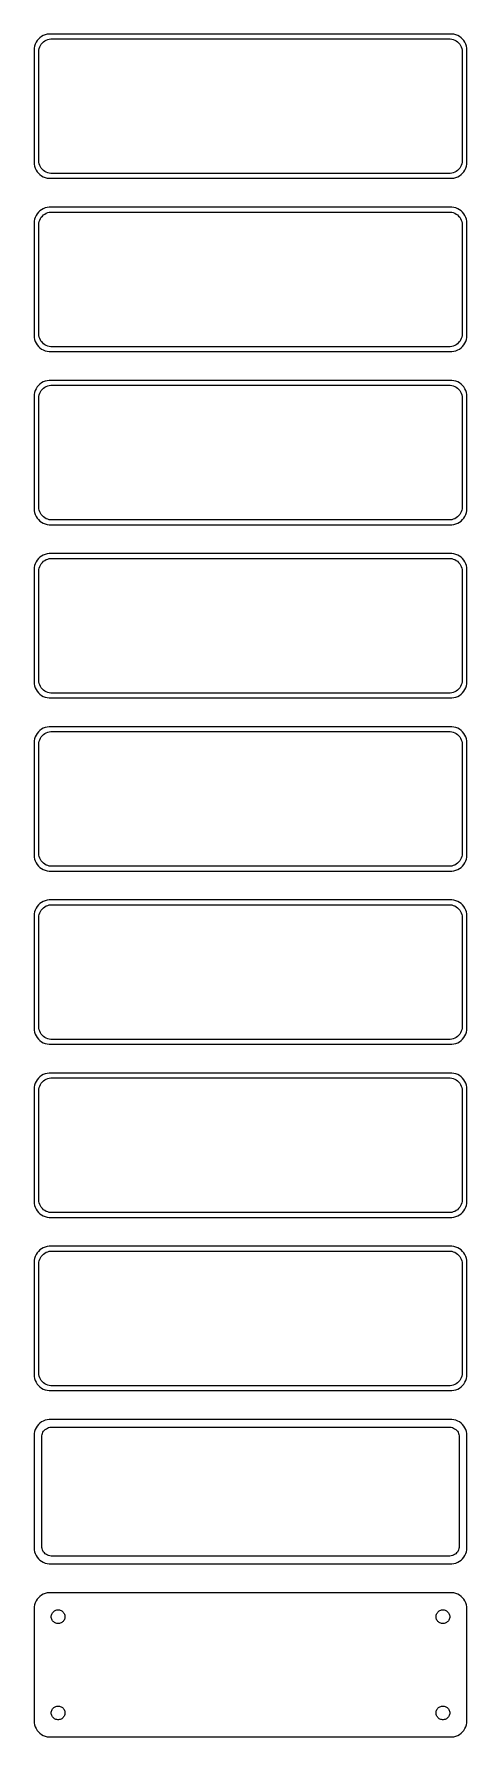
# Model space of a CAD drawing. Header units: metres. Extents: x -68 to 68, y 518 to 1048.
import ezdxf

# ---------------------------------------------------------------- set-up
doc = ezdxf.new("R2010")
doc.units = ezdxf.units.M

msp = doc.modelspace()

# ---------------------------------------------------------------- linework, layer by layer
for p, q in [((-66.5451, 1046.44), (-66.8815, 1045.91)), ((-66.1448, 1046.92), (-66.5451, 1046.44)), ((-65.6871, 1047.35), (-66.1448, 1046.92)), ((-65.1791, 1047.72), (-65.6871, 1047.35)), ((-64.6289, 1048.02), (-65.1791, 1047.72)), ((-64.9159, 1045.74), (-64.5497, 1046.08)), ((-64.0451, 1048.26), (-64.6289, 1048.02)), ((-64.5497, 1046.08), (-64.1433, 1046.38)), ((-64.1433, 1046.38), (-63.7031, 1046.62)), ((-63.4369, 1048.41), (-64.0451, 1048.26)), ((-63.7031, 1046.62), (-63.2361, 1046.8)), ((-62.8139, 1048.49), (-63.4369, 1048.41)), ((-63.2361, 1046.8), (-62.7495, 1046.93)), ((62.8139, 1048.49), (-62.8139, 1048.49)), ((-62.7495, 1046.93), (-62.2512, 1046.99)), ((-62.2512, 1046.99), (62.2512, 1046.99)), ((62.2512, 1046.99), (62.7495, 1046.93)), ((62.7495, 1046.93), (63.2361, 1046.8)), ((63.4369, 1048.41), (62.8139, 1048.49)), ((63.2361, 1046.8), (63.7031, 1046.62)), ((64.0451, 1048.26), (63.4369, 1048.41)), ((63.7031, 1046.62), (64.1433, 1046.38)), ((64.6289, 1048.02), (64.0451, 1048.26)), ((64.1433, 1046.38), (64.5497, 1046.08)), ((64.5497, 1046.08), (64.9159, 1045.74)), ((65.1791, 1047.72), (64.6289, 1048.02)), ((65.6871, 1047.35), (65.1791, 1047.72)), ((66.1448, 1046.92), (65.6871, 1047.35)), ((66.5451, 1046.44), (66.1448, 1046.92)), ((66.8815, 1045.91), (66.5451, 1046.44)), ((-67.4606, 1044.13), (-67.5, 1043.5)), ((-67.5, 1043.5), (-67.5, 1008.5)), ((-67.3429, 1044.74), (-67.4606, 1044.13)), ((-67.1489, 1045.34), (-67.3429, 1044.74)), ((-66.8815, 1045.91), (-67.1489, 1045.34)), ((-66, 1043), (-65.9685, 1043.5)), ((-66, 1009), (-66, 1043)), ((-65.9685, 1043.5), (-65.8743, 1043.99)), ((-65.8743, 1043.99), (-65.7191, 1044.47)), ((-65.7191, 1044.47), (-65.5052, 1044.93)), ((-65.5052, 1044.93), (-65.2361, 1045.35)), ((-65.2361, 1045.35), (-64.9159, 1045.74)), ((64.9159, 1045.74), (65.2361, 1045.35)), ((65.2361, 1045.35), (65.5052, 1044.93)), ((65.5052, 1044.93), (65.7191, 1044.47)), ((65.7191, 1044.47), (65.8743, 1043.99)), ((65.8743, 1043.99), (65.9685, 1043.5)), ((65.9685, 1043.5), (66, 1043)), ((66, 1043), (66, 1009)), ((67.1489, 1045.34), (66.8815, 1045.91)), ((67.3429, 1044.74), (67.1489, 1045.34)), ((67.4606, 1044.13), (67.3429, 1044.74)), ((67.5, 1043.5), (67.4606, 1044.13)), ((67.5, 1008.5), (67.5, 1043.5)), ((-65.9685, 1008.5), (-66, 1009)), ((66, 1009), (65.9685, 1008.5)), ((-67.5, 1008.5), (-67.4606, 1007.87)), ((-67.4606, 1007.87), (-67.3429, 1007.26)), ((-67.3429, 1007.26), (-67.1489, 1006.66)), ((-67.1489, 1006.66), (-66.8815, 1006.09)), ((-66.8815, 1006.09), (-66.5451, 1005.56)), ((-66.5451, 1005.56), (-66.1448, 1005.08)), ((-66.1448, 1005.08), (-65.6871, 1004.65)), ((-65.8743, 1008.01), (-65.9685, 1008.5)), ((-65.7191, 1007.53), (-65.8743, 1008.01)), ((-65.5052, 1007.07), (-65.7191, 1007.53)), ((-65.6871, 1004.65), (-65.1791, 1004.28)), ((-65.2361, 1006.65), (-65.5052, 1007.07)), ((-64.9159, 1006.26), (-65.2361, 1006.65)), ((-65.1791, 1004.28), (-64.6289, 1003.98)), ((-64.5497, 1005.92), (-64.9159, 1006.26)), ((-64.6289, 1003.98), (-64.0451, 1003.74)), ((-64.1433, 1005.62), (-64.5497, 1005.92)), ((-63.7031, 1005.38), (-64.1433, 1005.62)), ((-64.0451, 1003.74), (-63.4369, 1003.59)), ((-63.2361, 1005.2), (-63.7031, 1005.38)), ((-63.4369, 1003.59), (-62.8139, 1003.51)), ((-62.7495, 1005.07), (-63.2361, 1005.2)), ((-62.2512, 1005.01), (-62.7495, 1005.07)), ((62.2512, 1005.01), (-62.2512, 1005.01)), ((62.7495, 1005.07), (62.2512, 1005.01)), ((63.2361, 1005.2), (62.7495, 1005.07)), ((62.8139, 1003.51), (63.4369, 1003.59)), ((63.7031, 1005.38), (63.2361, 1005.2)), ((63.4369, 1003.59), (64.0451, 1003.74)), ((64.1433, 1005.62), (63.7031, 1005.38)), ((64.0451, 1003.74), (64.6289, 1003.98)), ((64.5497, 1005.92), (64.1433, 1005.62)), ((64.9159, 1006.26), (64.5497, 1005.92)), ((64.6289, 1003.98), (65.1791, 1004.28)), ((65.2361, 1006.65), (64.9159, 1006.26)), ((65.1791, 1004.28), (65.6871, 1004.65)), ((65.5052, 1007.07), (65.2361, 1006.65)), ((65.7191, 1007.53), (65.5052, 1007.07)), ((65.6871, 1004.65), (66.1448, 1005.08)), ((65.8743, 1008.01), (65.7191, 1007.53)), ((65.9685, 1008.5), (65.8743, 1008.01)), ((66.1448, 1005.08), (66.5451, 1005.56)), ((66.5451, 1005.56), (66.8815, 1006.09)), ((66.8815, 1006.09), (67.1489, 1006.66)), ((67.1489, 1006.66), (67.3429, 1007.26)), ((67.3429, 1007.26), (67.4606, 1007.87)), ((67.4606, 1007.87), (67.5, 1008.5)), ((-62.8139, 1003.51), (62.8139, 1003.51)), ((-65.6871, 993.353), (-66.1448, 992.923)), ((-65.1791, 993.722), (-65.6871, 993.353)), ((-64.6289, 994.024), (-65.1791, 993.722)), ((-64.0451, 994.255), (-64.6289, 994.024)), ((-63.4369, 994.411), (-64.0451, 994.255)), ((-62.8139, 994.49), (-63.4369, 994.411)), ((62.8139, 994.49), (-62.8139, 994.49)), ((-62.7495, 992.929), (-62.2512, 992.992)), ((-62.2512, 992.992), (62.2512, 992.992)), ((62.2512, 992.992), (62.7495, 992.929)), ((63.4369, 994.411), (62.8139, 994.49)), ((64.0451, 994.255), (63.4369, 994.411)), ((64.6289, 994.024), (64.0451, 994.255)), ((65.1791, 993.722), (64.6289, 994.024)), ((65.6871, 993.353), (65.1791, 993.722)), ((66.1448, 992.923), (65.6871, 993.353)), ((-67.4606, 990.127), (-67.5, 989.5)), ((-67.5, 989.5), (-67.5, 954.5)), ((-67.3429, 990.743), (-67.4606, 990.127)), ((-67.1489, 991.341), (-67.3429, 990.743)), ((-66.8815, 991.909), (-67.1489, 991.341)), ((-66.5451, 992.439), (-66.8815, 991.909)), ((-66.1448, 992.923), (-66.5451, 992.439)), ((-66, 989), (-65.9685, 989.501)), ((-66, 955), (-66, 989)), ((-65.9685, 989.501), (-65.8743, 989.995)), ((-65.8743, 989.995), (-65.7191, 990.472)), ((-65.7191, 990.472), (-65.5052, 990.927)), ((-65.5052, 990.927), (-65.2361, 991.351)), ((-65.2361, 991.351), (-64.9159, 991.738)), ((-64.9159, 991.738), (-64.5497, 992.082)), ((-64.5497, 992.082), (-64.1433, 992.377)), ((-64.1433, 992.377), (-63.7031, 992.619)), ((-63.7031, 992.619), (-63.2361, 992.804)), ((-63.2361, 992.804), (-62.7495, 992.929)), ((62.7495, 992.929), (63.2361, 992.804)), ((63.2361, 992.804), (63.7031, 992.619)), ((63.7031, 992.619), (64.1433, 992.377)), ((64.1433, 992.377), (64.5497, 992.082)), ((64.5497, 992.082), (64.9159, 991.738)), ((64.9159, 991.738), (65.2361, 991.351)), ((65.2361, 991.351), (65.5052, 990.927)), ((65.5052, 990.927), (65.7191, 990.472)), ((65.7191, 990.472), (65.8743, 989.995)), ((65.8743, 989.995), (65.9685, 989.501)), ((65.9685, 989.501), (66, 989)), ((66, 989), (66, 955)), ((66.5451, 992.439), (66.1448, 992.923)), ((66.8815, 991.909), (66.5451, 992.439)), ((67.1489, 991.341), (66.8815, 991.909)), ((67.3429, 990.743), (67.1489, 991.341)), ((67.4606, 990.127), (67.3429, 990.743)), ((67.5, 989.5), (67.4606, 990.127)), ((67.5, 954.5), (67.5, 989.5)), ((-67.5, 954.5), (-67.4606, 953.873)), ((-67.4606, 953.873), (-67.3429, 953.257)), ((-67.3429, 953.257), (-67.1489, 952.659)), ((-67.1489, 952.659), (-66.8815, 952.091)), ((-66.8815, 952.091), (-66.5451, 951.561)), ((-66.5451, 951.561), (-66.1448, 951.077)), ((-66.1448, 951.077), (-65.6871, 950.647)), ((-65.9685, 954.499), (-66, 955)), ((-65.8743, 954.005), (-65.9685, 954.499)), ((-65.7191, 953.528), (-65.8743, 954.005)), ((-65.5052, 953.073), (-65.7191, 953.528)), ((-65.6871, 950.647), (-65.1791, 950.278)), ((-65.2361, 952.649), (-65.5052, 953.073)), ((-64.9159, 952.262), (-65.2361, 952.649)), ((-64.5497, 951.918), (-64.9159, 952.262)), ((-64.1433, 951.623), (-64.5497, 951.918)), ((-63.7031, 951.381), (-64.1433, 951.623)), ((-63.2361, 951.196), (-63.7031, 951.381)), ((-62.7495, 951.071), (-63.2361, 951.196)), ((-62.2512, 951.008), (-62.7495, 951.071)), ((62.2512, 951.008), (-62.2512, 951.008)), ((62.7495, 951.071), (62.2512, 951.008)), ((63.2361, 951.196), (62.7495, 951.071)), ((63.7031, 951.381), (63.2361, 951.196)), ((64.1433, 951.623), (63.7031, 951.381)), ((64.5497, 951.918), (64.1433, 951.623)), ((64.9159, 952.262), (64.5497, 951.918)), ((65.2361, 952.649), (64.9159, 952.262)), ((65.1791, 950.278), (65.6871, 950.647)), ((65.5052, 953.073), (65.2361, 952.649)), ((65.7191, 953.528), (65.5052, 953.073)), ((65.6871, 950.647), (66.1448, 951.077)), ((65.8743, 954.005), (65.7191, 953.528)), ((65.9685, 954.499), (65.8743, 954.005)), ((66, 955), (65.9685, 954.499)), ((66.1448, 951.077), (66.5451, 951.561)), ((66.5451, 951.561), (66.8815, 952.091)), ((66.8815, 952.091), (67.1489, 952.659)), ((67.1489, 952.659), (67.3429, 953.257)), ((67.3429, 953.257), (67.4606, 953.873)), ((67.4606, 953.873), (67.5, 954.5)), ((-65.1791, 950.278), (-64.6289, 949.976)), ((-64.6289, 949.976), (-64.0451, 949.745)), ((-64.0451, 949.745), (-63.4369, 949.589)), ((-63.4369, 949.589), (-62.8139, 949.51)), ((-62.8139, 949.51), (62.8139, 949.51)), ((62.8139, 949.51), (63.4369, 949.589)), ((63.4369, 949.589), (64.0451, 949.745)), ((64.0451, 949.745), (64.6289, 949.976)), ((64.6289, 949.976), (65.1791, 950.278)), ((-64.6289, 940.024), (-65.1791, 939.722)), ((-64.0451, 940.255), (-64.6289, 940.024)), ((-63.4369, 940.411), (-64.0451, 940.255)), ((-62.8139, 940.49), (-63.4369, 940.411)), ((62.8139, 940.49), (-62.8139, 940.49)), ((63.4369, 940.411), (62.8139, 940.49)), ((64.0451, 940.255), (63.4369, 940.411)), ((64.6289, 940.024), (64.0451, 940.255)), ((65.1791, 939.722), (64.6289, 940.024)), ((-67.4606, 936.127), (-67.5, 935.5)), ((-67.5, 935.5), (-67.5, 900.5)), ((-67.3429, 936.743), (-67.4606, 936.127)), ((-67.1489, 937.341), (-67.3429, 936.743)), ((-66.8815, 937.909), (-67.1489, 937.341)), ((-66.5451, 938.439), (-66.8815, 937.909)), ((-66.1448, 938.923), (-66.5451, 938.439)), ((-65.6871, 939.353), (-66.1448, 938.923)), ((-66, 935), (-65.9685, 935.501)), ((-66, 901), (-66, 935)), ((-65.9685, 935.501), (-65.8743, 935.995)), ((-65.8743, 935.995), (-65.7191, 936.472)), ((-65.7191, 936.472), (-65.5052, 936.927)), ((-65.1791, 939.722), (-65.6871, 939.353)), ((-65.5052, 936.927), (-65.2361, 937.351)), ((-65.2361, 937.351), (-64.9159, 937.738)), ((-64.9159, 937.738), (-64.5497, 938.082)), ((-64.5497, 938.082), (-64.1433, 938.377)), ((-64.1433, 938.377), (-63.7031, 938.619)), ((-63.7031, 938.619), (-63.2361, 938.804)), ((-63.2361, 938.804), (-62.7495, 938.929)), ((-62.7495, 938.929), (-62.2512, 938.992)), ((-62.2512, 938.992), (62.2512, 938.992)), ((62.2512, 938.992), (62.7495, 938.929)), ((62.7495, 938.929), (63.2361, 938.804)), ((63.2361, 938.804), (63.7031, 938.619)), ((63.7031, 938.619), (64.1433, 938.377)), ((64.1433, 938.377), (64.5497, 938.082)), ((64.5497, 938.082), (64.9159, 937.738)), ((64.9159, 937.738), (65.2361, 937.351)), ((65.6871, 939.353), (65.1791, 939.722)), ((65.2361, 937.351), (65.5052, 936.927)), ((65.5052, 936.927), (65.7191, 936.472)), ((66.1448, 938.923), (65.6871, 939.353)), ((65.7191, 936.472), (65.8743, 935.995)), ((65.8743, 935.995), (65.9685, 935.501)), ((65.9685, 935.501), (66, 935)), ((66, 935), (66, 901)), ((66.5451, 938.439), (66.1448, 938.923)), ((66.8815, 937.909), (66.5451, 938.439)), ((67.1489, 937.341), (66.8815, 937.909)), ((67.3429, 936.743), (67.1489, 937.341)), ((67.4606, 936.127), (67.3429, 936.743)), ((67.5, 935.5), (67.4606, 936.127)), ((67.5, 900.5), (67.5, 935.5)), ((-67.5, 900.5), (-67.4606, 899.873)), ((-67.4606, 899.873), (-67.3429, 899.257)), ((-67.3429, 899.257), (-67.1489, 898.659)), ((-67.1489, 898.659), (-66.8815, 898.091)), ((-66.8815, 898.091), (-66.5451, 897.561)), ((-66.5451, 897.561), (-66.1448, 897.077)), ((-65.9685, 900.499), (-66, 901)), ((-65.8743, 900.005), (-65.9685, 900.499)), ((-65.7191, 899.528), (-65.8743, 900.005)), ((-65.5052, 899.073), (-65.7191, 899.528)), ((-65.2361, 898.649), (-65.5052, 899.073)), ((-64.9159, 898.262), (-65.2361, 898.649)), ((-64.5497, 897.918), (-64.9159, 898.262)), ((-64.1433, 897.623), (-64.5497, 897.918)), ((-63.7031, 897.381), (-64.1433, 897.623)), ((-63.2361, 897.196), (-63.7031, 897.381)), ((63.7031, 897.381), (63.2361, 897.196)), ((64.1433, 897.623), (63.7031, 897.381)), ((64.5497, 897.918), (64.1433, 897.623)), ((64.9159, 898.262), (64.5497, 897.918)), ((65.2361, 898.649), (64.9159, 898.262)), ((65.5052, 899.073), (65.2361, 898.649)), ((65.7191, 899.528), (65.5052, 899.073)), ((65.8743, 900.005), (65.7191, 899.528)), ((65.9685, 900.499), (65.8743, 900.005)), ((66, 901), (65.9685, 900.499)), ((66.1448, 897.077), (66.5451, 897.561)), ((66.5451, 897.561), (66.8815, 898.091)), ((66.8815, 898.091), (67.1489, 898.659)), ((67.1489, 898.659), (67.3429, 899.257)), ((67.3429, 899.257), (67.4606, 899.873)), ((67.4606, 899.873), (67.5, 900.5)), ((-66.1448, 897.077), (-65.6871, 896.647)), ((-65.6871, 896.647), (-65.1791, 896.278)), ((-65.1791, 896.278), (-64.6289, 895.976)), ((-64.6289, 895.976), (-64.0451, 895.745)), ((-64.0451, 895.745), (-63.4369, 895.589)), ((-63.4369, 895.589), (-62.8139, 895.51)), ((-62.7495, 897.071), (-63.2361, 897.196)), ((-62.8139, 895.51), (62.8139, 895.51)), ((-62.2512, 897.008), (-62.7495, 897.071)), ((62.2512, 897.008), (-62.2512, 897.008)), ((62.7495, 897.071), (62.2512, 897.008)), ((63.2361, 897.196), (62.7495, 897.071)), ((62.8139, 895.51), (63.4369, 895.589)), ((63.4369, 895.589), (64.0451, 895.745)), ((64.0451, 895.745), (64.6289, 895.976)), ((64.6289, 895.976), (65.1791, 896.278)), ((65.1791, 896.278), (65.6871, 896.647)), ((65.6871, 896.647), (66.1448, 897.077)), ((-67.4606, 882.127), (-67.5, 881.5)), ((-67.5, 881.5), (-67.5, 846.5)), ((-67.3429, 882.743), (-67.4606, 882.127)), ((-67.1489, 883.341), (-67.3429, 882.743)), ((-66.8815, 883.909), (-67.1489, 883.341)), ((-66.5451, 884.439), (-66.8815, 883.909)), ((-66.1448, 884.923), (-66.5451, 884.439)), ((-65.6871, 885.353), (-66.1448, 884.923)), ((-66, 881), (-65.9685, 881.501)), ((-65.9685, 881.501), (-65.8743, 881.995)), ((-65.8743, 881.995), (-65.7191, 882.472)), ((-65.7191, 882.472), (-65.5052, 882.927)), ((-65.1791, 885.722), (-65.6871, 885.353)), ((-65.5052, 882.927), (-65.2361, 883.351)), ((-65.2361, 883.351), (-64.9159, 883.738)), ((-64.6289, 886.024), (-65.1791, 885.722)), ((-64.9159, 883.738), (-64.5497, 884.082)), ((-64.0451, 886.255), (-64.6289, 886.024)), ((-64.5497, 884.082), (-64.1433, 884.377)), ((-64.1433, 884.377), (-63.7031, 884.619)), ((-63.4369, 886.411), (-64.0451, 886.255)), ((-63.7031, 884.619), (-63.2361, 884.804)), ((-62.8139, 886.49), (-63.4369, 886.411)), ((-63.2361, 884.804), (-62.7495, 884.929)), ((62.8139, 886.49), (-62.8139, 886.49)), ((-62.7495, 884.929), (-62.2512, 884.992)), ((-62.2512, 884.992), (62.2512, 884.992)), ((62.2512, 884.992), (62.7495, 884.929)), ((62.7495, 884.929), (63.2361, 884.804)), ((63.4369, 886.411), (62.8139, 886.49)), ((63.2361, 884.804), (63.7031, 884.619)), ((64.0451, 886.255), (63.4369, 886.411)), ((63.7031, 884.619), (64.1433, 884.377)), ((64.6289, 886.024), (64.0451, 886.255)), ((64.1433, 884.377), (64.5497, 884.082)), ((64.5497, 884.082), (64.9159, 883.738)), ((65.1791, 885.722), (64.6289, 886.024)), ((64.9159, 883.738), (65.2361, 883.351)), ((65.6871, 885.353), (65.1791, 885.722)), ((65.2361, 883.351), (65.5052, 882.927)), ((65.5052, 882.927), (65.7191, 882.472)), ((66.1448, 884.923), (65.6871, 885.353)), ((65.7191, 882.472), (65.8743, 881.995)), ((65.8743, 881.995), (65.9685, 881.501)), ((65.9685, 881.501), (66, 881)), ((66.5451, 884.439), (66.1448, 884.923)), ((66.8815, 883.909), (66.5451, 884.439)), ((67.1489, 883.341), (66.8815, 883.909)), ((67.3429, 882.743), (67.1489, 883.341)), ((67.4606, 882.127), (67.3429, 882.743)), ((67.5, 881.5), (67.4606, 882.127)), ((67.5, 846.5), (67.5, 881.5)), ((-66, 847), (-66, 881)), ((66, 881), (66, 847)), ((-67.5, 846.5), (-67.4606, 845.873)), ((-67.4606, 845.873), (-67.3429, 845.257)), ((-67.3429, 845.257), (-67.1489, 844.659)), ((-67.1489, 844.659), (-66.8815, 844.091)), ((-65.9685, 846.499), (-66, 847)), ((-65.8743, 846.005), (-65.9685, 846.499)), ((-65.7191, 845.528), (-65.8743, 846.005)), ((-65.5052, 845.073), (-65.7191, 845.528)), ((-65.2361, 844.649), (-65.5052, 845.073)), ((-64.9159, 844.262), (-65.2361, 844.649)), ((-64.5497, 843.918), (-64.9159, 844.262)), ((64.9159, 844.262), (64.5497, 843.918)), ((65.2361, 844.649), (64.9159, 844.262)), ((65.5052, 845.073), (65.2361, 844.649)), ((65.7191, 845.528), (65.5052, 845.073)), ((65.8743, 846.005), (65.7191, 845.528)), ((65.9685, 846.499), (65.8743, 846.005)), ((66, 847), (65.9685, 846.499)), ((66.8815, 844.091), (67.1489, 844.659)), ((67.1489, 844.659), (67.3429, 845.257)), ((67.3429, 845.257), (67.4606, 845.873)), ((67.4606, 845.873), (67.5, 846.5)), ((-66.8815, 844.091), (-66.5451, 843.561)), ((-66.5451, 843.561), (-66.1448, 843.077)), ((-66.1448, 843.077), (-65.6871, 842.647)), ((-65.6871, 842.647), (-65.1791, 842.278)), ((-65.1791, 842.278), (-64.6289, 841.976)), ((-64.6289, 841.976), (-64.0451, 841.745)), ((-64.1433, 843.623), (-64.5497, 843.918)), ((-63.7031, 843.381), (-64.1433, 843.623)), ((-64.0451, 841.745), (-63.4369, 841.589)), ((-63.2361, 843.196), (-63.7031, 843.381)), ((-63.4369, 841.589), (-62.8139, 841.51)), ((-62.7495, 843.071), (-63.2361, 843.196)), ((-62.8139, 841.51), (62.8139, 841.51)), ((-62.2512, 843.008), (-62.7495, 843.071)), ((62.2512, 843.008), (-62.2512, 843.008)), ((62.7495, 843.071), (62.2512, 843.008)), ((63.2361, 843.196), (62.7495, 843.071)), ((62.8139, 841.51), (63.4369, 841.589)), ((63.7031, 843.381), (63.2361, 843.196)), ((63.4369, 841.589), (64.0451, 841.745)), ((64.1433, 843.623), (63.7031, 843.381)), ((64.0451, 841.745), (64.6289, 841.976)), ((64.5497, 843.918), (64.1433, 843.623)), ((64.6289, 841.976), (65.1791, 842.278)), ((65.1791, 842.278), (65.6871, 842.647)), ((65.6871, 842.647), (66.1448, 843.077)), ((66.1448, 843.077), (66.5451, 843.561)), ((66.5451, 843.561), (66.8815, 844.091)), ((-67.3429, 828.743), (-67.4606, 828.127)), ((-67.1489, 829.341), (-67.3429, 828.743)), ((-66.8815, 829.909), (-67.1489, 829.341)), ((-66.5451, 830.439), (-66.8815, 829.909)), ((-66.1448, 830.923), (-66.5451, 830.439)), ((-65.6871, 831.353), (-66.1448, 830.923)), ((-65.8743, 827.995), (-65.7191, 828.472)), ((-65.7191, 828.472), (-65.5052, 828.927)), ((-65.1791, 831.722), (-65.6871, 831.353)), ((-65.5052, 828.927), (-65.2361, 829.351)), ((-65.2361, 829.351), (-64.9159, 829.738)), ((-64.6289, 832.024), (-65.1791, 831.722)), ((-64.9159, 829.738), (-64.5497, 830.082)), ((-64.0451, 832.255), (-64.6289, 832.024)), ((-64.5497, 830.082), (-64.1433, 830.377)), ((-64.1433, 830.377), (-63.7031, 830.619)), ((-63.4369, 832.411), (-64.0451, 832.255)), ((-63.7031, 830.619), (-63.2361, 830.804)), ((-62.8139, 832.49), (-63.4369, 832.411)), ((-63.2361, 830.804), (-62.7495, 830.929)), ((62.8139, 832.49), (-62.8139, 832.49)), ((-62.7495, 830.929), (-62.2512, 830.992)), ((-62.2512, 830.992), (62.2512, 830.992)), ((62.2512, 830.992), (62.7495, 830.929)), ((62.7495, 830.929), (63.2361, 830.804)), ((63.4369, 832.411), (62.8139, 832.49)), ((63.2361, 830.804), (63.7031, 830.619)), ((64.0451, 832.255), (63.4369, 832.411)), ((63.7031, 830.619), (64.1433, 830.377)), ((64.6289, 832.024), (64.0451, 832.255)), ((64.1433, 830.377), (64.5497, 830.082)), ((64.5497, 830.082), (64.9159, 829.738)), ((65.1791, 831.722), (64.6289, 832.024)), ((64.9159, 829.738), (65.2361, 829.351)), ((65.6871, 831.353), (65.1791, 831.722)), ((65.2361, 829.351), (65.5052, 828.927)), ((65.5052, 828.927), (65.7191, 828.472)), ((66.1448, 830.923), (65.6871, 831.353)), ((65.7191, 828.472), (65.8743, 827.995)), ((66.5451, 830.439), (66.1448, 830.923)), ((66.8815, 829.909), (66.5451, 830.439)), ((67.1489, 829.341), (66.8815, 829.909)), ((67.3429, 828.743), (67.1489, 829.341)), ((67.4606, 828.127), (67.3429, 828.743)), ((-67.4606, 828.127), (-67.5, 827.5)), ((-67.5, 827.5), (-67.5, 792.5)), ((-66, 827), (-65.9685, 827.501)), ((-66, 793), (-66, 827)), ((-65.9685, 827.501), (-65.8743, 827.995)), ((65.8743, 827.995), (65.9685, 827.501)), ((65.9685, 827.501), (66, 827)), ((66, 827), (66, 793)), ((67.5, 827.5), (67.4606, 828.127)), ((67.5, 792.5), (67.5, 827.5)), ((-67.5, 792.5), (-67.4606, 791.873)), ((-67.4606, 791.873), (-67.3429, 791.257)), ((-67.3429, 791.257), (-67.1489, 790.659)), ((-65.9685, 792.499), (-66, 793)), ((-65.8743, 792.005), (-65.9685, 792.499)), ((-65.7191, 791.528), (-65.8743, 792.005)), ((-65.5052, 791.073), (-65.7191, 791.528)), ((65.7191, 791.528), (65.5052, 791.073)), ((65.8743, 792.005), (65.7191, 791.528)), ((65.9685, 792.499), (65.8743, 792.005)), ((66, 793), (65.9685, 792.499)), ((67.1489, 790.659), (67.3429, 791.257)), ((67.3429, 791.257), (67.4606, 791.873)), ((67.4606, 791.873), (67.5, 792.5)), ((-67.1489, 790.659), (-66.8815, 790.091)), ((-66.8815, 790.091), (-66.5451, 789.561)), ((-66.5451, 789.561), (-66.1448, 789.077)), ((-66.1448, 789.077), (-65.6871, 788.647)), ((-65.6871, 788.647), (-65.1791, 788.278)), ((-65.2361, 790.649), (-65.5052, 791.073)), ((-64.9159, 790.262), (-65.2361, 790.649)), ((-65.1791, 788.278), (-64.6289, 787.976)), ((-64.5497, 789.918), (-64.9159, 790.262)), ((-64.6289, 787.976), (-64.0451, 787.745)), ((-64.1433, 789.623), (-64.5497, 789.918)), ((-63.7031, 789.381), (-64.1433, 789.623)), ((-64.0451, 787.745), (-63.4369, 787.589)), ((-63.2361, 789.196), (-63.7031, 789.381)), ((-63.4369, 787.589), (-62.8139, 787.51)), ((-62.7495, 789.071), (-63.2361, 789.196)), ((-62.8139, 787.51), (62.8139, 787.51)), ((-62.2512, 789.008), (-62.7495, 789.071)), ((62.2512, 789.008), (-62.2512, 789.008)), ((62.7495, 789.071), (62.2512, 789.008)), ((63.2361, 789.196), (62.7495, 789.071)), ((62.8139, 787.51), (63.4369, 787.589)), ((63.7031, 789.381), (63.2361, 789.196)), ((63.4369, 787.589), (64.0451, 787.745)), ((64.1433, 789.623), (63.7031, 789.381)), ((64.0451, 787.745), (64.6289, 787.976)), ((64.5497, 789.918), (64.1433, 789.623)), ((64.9159, 790.262), (64.5497, 789.918)), ((64.6289, 787.976), (65.1791, 788.278)), ((65.2361, 790.649), (64.9159, 790.262)), ((65.1791, 788.278), (65.6871, 788.647)), ((65.5052, 791.073), (65.2361, 790.649)), ((65.6871, 788.647), (66.1448, 789.077)), ((66.1448, 789.077), (66.5451, 789.561)), ((66.5451, 789.561), (66.8815, 790.091)), ((66.8815, 790.091), (67.1489, 790.659)), ((-67.1489, 775.341), (-67.3429, 774.743)), ((-66.8815, 775.909), (-67.1489, 775.341)), ((-66.5451, 776.439), (-66.8815, 775.909)), ((-66.1448, 776.923), (-66.5451, 776.439)), ((-65.6871, 777.353), (-66.1448, 776.923)), ((-65.1791, 777.722), (-65.6871, 777.353)), ((-65.5052, 774.927), (-65.2361, 775.351)), ((-65.2361, 775.351), (-64.9159, 775.738)), ((-64.6289, 778.024), (-65.1791, 777.722)), ((-64.9159, 775.738), (-64.5497, 776.082)), ((-64.0451, 778.255), (-64.6289, 778.024)), ((-64.5497, 776.082), (-64.1433, 776.377)), ((-64.1433, 776.377), (-63.7031, 776.619)), ((-63.4369, 778.411), (-64.0451, 778.255)), ((-63.7031, 776.619), (-63.2361, 776.804)), ((-62.8139, 778.49), (-63.4369, 778.411)), ((-63.2361, 776.804), (-62.7495, 776.929)), ((62.8139, 778.49), (-62.8139, 778.49)), ((-62.7495, 776.929), (-62.2512, 776.992)), ((-62.2512, 776.992), (62.2512, 776.992)), ((62.2512, 776.992), (62.7495, 776.929)), ((62.7495, 776.929), (63.2361, 776.804)), ((63.4369, 778.411), (62.8139, 778.49)), ((63.2361, 776.804), (63.7031, 776.619)), ((64.0451, 778.255), (63.4369, 778.411)), ((63.7031, 776.619), (64.1433, 776.377)), ((64.6289, 778.024), (64.0451, 778.255)), ((64.1433, 776.377), (64.5497, 776.082)), ((64.5497, 776.082), (64.9159, 775.738)), ((65.1791, 777.722), (64.6289, 778.024)), ((64.9159, 775.738), (65.2361, 775.351)), ((65.6871, 777.353), (65.1791, 777.722)), ((65.2361, 775.351), (65.5052, 774.927)), ((66.1448, 776.923), (65.6871, 777.353)), ((66.5451, 776.439), (66.1448, 776.923)), ((66.8815, 775.909), (66.5451, 776.439)), ((67.1489, 775.341), (66.8815, 775.909)), ((67.3429, 774.743), (67.1489, 775.341)), ((-67.4606, 774.127), (-67.5, 773.5)), ((-67.5, 773.5), (-67.5, 738.5)), ((-67.3429, 774.743), (-67.4606, 774.127)), ((-66, 773), (-65.9685, 773.501)), ((-66, 739), (-66, 773)), ((-65.9685, 773.501), (-65.8743, 773.995)), ((-65.8743, 773.995), (-65.7191, 774.472)), ((-65.7191, 774.472), (-65.5052, 774.927)), ((65.5052, 774.927), (65.7191, 774.472)), ((65.7191, 774.472), (65.8743, 773.995)), ((65.8743, 773.995), (65.9685, 773.501)), ((65.9685, 773.501), (66, 773)), ((66, 773), (66, 739)), ((67.4606, 774.127), (67.3429, 774.743)), ((67.5, 773.5), (67.4606, 774.127)), ((67.5, 738.5), (67.5, 773.5)), ((-67.5, 738.5), (-67.4606, 737.873)), ((-65.9685, 738.499), (-66, 739)), ((-65.8743, 738.005), (-65.9685, 738.499)), ((65.9685, 738.499), (65.8743, 738.005)), ((66, 739), (65.9685, 738.499)), ((67.4606, 737.873), (67.5, 738.5)), ((-67.4606, 737.873), (-67.3429, 737.257)), ((-67.3429, 737.257), (-67.1489, 736.659)), ((-67.1489, 736.659), (-66.8815, 736.091)), ((-66.8815, 736.091), (-66.5451, 735.561)), ((-66.5451, 735.561), (-66.1448, 735.077)), ((-66.1448, 735.077), (-65.6871, 734.647)), ((-65.7191, 737.528), (-65.8743, 738.005)), ((-65.5052, 737.073), (-65.7191, 737.528)), ((-65.6871, 734.647), (-65.1791, 734.278)), ((-65.2361, 736.649), (-65.5052, 737.073)), ((-64.9159, 736.262), (-65.2361, 736.649)), ((-65.1791, 734.278), (-64.6289, 733.976)), ((-64.5497, 735.918), (-64.9159, 736.262)), ((-64.6289, 733.976), (-64.0451, 733.745)), ((-64.1433, 735.623), (-64.5497, 735.918)), ((-63.7031, 735.381), (-64.1433, 735.623)), ((-64.0451, 733.745), (-63.4369, 733.589)), ((-63.2361, 735.196), (-63.7031, 735.381)), ((-63.4369, 733.589), (-62.8139, 733.51)), ((-62.7495, 735.071), (-63.2361, 735.196)), ((-62.8139, 733.51), (62.8139, 733.51)), ((-62.2512, 735.008), (-62.7495, 735.071)), ((62.2512, 735.008), (-62.2512, 735.008)), ((62.7495, 735.071), (62.2512, 735.008)), ((63.2361, 735.196), (62.7495, 735.071)), ((62.8139, 733.51), (63.4369, 733.589)), ((63.7031, 735.381), (63.2361, 735.196)), ((63.4369, 733.589), (64.0451, 733.745)), ((64.1433, 735.623), (63.7031, 735.381)), ((64.0451, 733.745), (64.6289, 733.976)), ((64.5497, 735.918), (64.1433, 735.623)), ((64.9159, 736.262), (64.5497, 735.918)), ((64.6289, 733.976), (65.1791, 734.278)), ((65.2361, 736.649), (64.9159, 736.262)), ((65.1791, 734.278), (65.6871, 734.647)), ((65.5052, 737.073), (65.2361, 736.649)), ((65.7191, 737.528), (65.5052, 737.073)), ((65.6871, 734.647), (66.1448, 735.077)), ((65.8743, 738.005), (65.7191, 737.528)), ((66.1448, 735.077), (66.5451, 735.561)), ((66.5451, 735.561), (66.8815, 736.091)), ((66.8815, 736.091), (67.1489, 736.659)), ((67.1489, 736.659), (67.3429, 737.257)), ((67.3429, 737.257), (67.4606, 737.873)), ((-66.5451, 722.439), (-66.8815, 721.909)), ((-66.1448, 722.923), (-66.5451, 722.439)), ((-65.6871, 723.353), (-66.1448, 722.923)), ((-65.1791, 723.722), (-65.6871, 723.353)), ((-64.6289, 724.024), (-65.1791, 723.722)), ((-64.0451, 724.255), (-64.6289, 724.024)), ((-64.5497, 722.082), (-64.1433, 722.377)), ((-64.1433, 722.377), (-63.7031, 722.619)), ((-63.4369, 724.411), (-64.0451, 724.255)), ((-63.7031, 722.619), (-63.2361, 722.804)), ((-62.8139, 724.49), (-63.4369, 724.411)), ((-63.2361, 722.804), (-62.7495, 722.929)), ((62.8139, 724.49), (-62.8139, 724.49)), ((-62.7495, 722.929), (-62.2512, 722.992)), ((-62.2512, 722.992), (62.2512, 722.992)), ((62.2512, 722.992), (62.7495, 722.929)), ((62.7495, 722.929), (63.2361, 722.804)), ((63.4369, 724.411), (62.8139, 724.49)), ((63.2361, 722.804), (63.7031, 722.619)), ((64.0451, 724.255), (63.4369, 724.411)), ((63.7031, 722.619), (64.1433, 722.377)), ((64.6289, 724.024), (64.0451, 724.255)), ((64.1433, 722.377), (64.5497, 722.082)), ((65.1791, 723.722), (64.6289, 724.024)), ((65.6871, 723.353), (65.1791, 723.722)), ((66.1448, 722.923), (65.6871, 723.353)), ((66.5451, 722.439), (66.1448, 722.923)), ((66.8815, 721.909), (66.5451, 722.439)), ((-67.4606, 720.127), (-67.5, 719.5)), ((-67.5, 719.5), (-67.5, 684.5)), ((-67.3429, 720.743), (-67.4606, 720.127)), ((-67.1489, 721.341), (-67.3429, 720.743)), ((-66.8815, 721.909), (-67.1489, 721.341)), ((-66, 719), (-65.9685, 719.501)), ((-66, 685), (-66, 719)), ((-65.9685, 719.501), (-65.8743, 719.995)), ((-65.8743, 719.995), (-65.7191, 720.472)), ((-65.7191, 720.472), (-65.5052, 720.927)), ((-65.5052, 720.927), (-65.2361, 721.351)), ((-65.2361, 721.351), (-64.9159, 721.738)), ((-64.9159, 721.738), (-64.5497, 722.082)), ((64.5497, 722.082), (64.9159, 721.738)), ((64.9159, 721.738), (65.2361, 721.351)), ((65.2361, 721.351), (65.5052, 720.927)), ((65.5052, 720.927), (65.7191, 720.472)), ((65.7191, 720.472), (65.8743, 719.995)), ((65.8743, 719.995), (65.9685, 719.501)), ((65.9685, 719.501), (66, 719)), ((66, 719), (66, 685)), ((67.1489, 721.341), (66.8815, 721.909)), ((67.3429, 720.743), (67.1489, 721.341)), ((67.4606, 720.127), (67.3429, 720.743)), ((67.5, 719.5), (67.4606, 720.127)), ((67.5, 684.5), (67.5, 719.5)), ((-65.9685, 684.499), (-66, 685)), ((66, 685), (65.9685, 684.499)), ((-67.5, 684.5), (-67.4606, 683.873)), ((-67.4606, 683.873), (-67.3429, 683.257)), ((-67.3429, 683.257), (-67.1489, 682.659)), ((-67.1489, 682.659), (-66.8815, 682.091)), ((-66.8815, 682.091), (-66.5451, 681.561)), ((-66.5451, 681.561), (-66.1448, 681.077)), ((-66.1448, 681.077), (-65.6871, 680.647)), ((-65.8743, 684.005), (-65.9685, 684.499)), ((-65.7191, 683.528), (-65.8743, 684.005)), ((-65.5052, 683.073), (-65.7191, 683.528)), ((-65.6871, 680.647), (-65.1791, 680.278)), ((-65.2361, 682.649), (-65.5052, 683.073)), ((-64.9159, 682.262), (-65.2361, 682.649)), ((-65.1791, 680.278), (-64.6289, 679.976)), ((-64.5497, 681.918), (-64.9159, 682.262)), ((-64.6289, 679.976), (-64.0451, 679.745)), ((-64.1433, 681.623), (-64.5497, 681.918)), ((-63.7031, 681.381), (-64.1433, 681.623)), ((-64.0451, 679.745), (-63.4369, 679.589)), ((-63.2361, 681.196), (-63.7031, 681.381)), ((-62.7495, 681.071), (-63.2361, 681.196)), ((-62.2512, 681.008), (-62.7495, 681.071)), ((62.2512, 681.008), (-62.2512, 681.008)), ((62.7495, 681.071), (62.2512, 681.008)), ((63.2361, 681.196), (62.7495, 681.071)), ((63.7031, 681.381), (63.2361, 681.196)), ((63.4369, 679.589), (64.0451, 679.745)), ((64.1433, 681.623), (63.7031, 681.381)), ((64.0451, 679.745), (64.6289, 679.976)), ((64.5497, 681.918), (64.1433, 681.623)), ((64.9159, 682.262), (64.5497, 681.918)), ((64.6289, 679.976), (65.1791, 680.278)), ((65.2361, 682.649), (64.9159, 682.262)), ((65.1791, 680.278), (65.6871, 680.647)), ((65.5052, 683.073), (65.2361, 682.649)), ((65.7191, 683.528), (65.5052, 683.073)), ((65.6871, 680.647), (66.1448, 681.077)), ((65.8743, 684.005), (65.7191, 683.528)), ((65.9685, 684.499), (65.8743, 684.005)), ((66.1448, 681.077), (66.5451, 681.561)), ((66.5451, 681.561), (66.8815, 682.091)), ((66.8815, 682.091), (67.1489, 682.659)), ((67.1489, 682.659), (67.3429, 683.257)), ((67.3429, 683.257), (67.4606, 683.873)), ((67.4606, 683.873), (67.5, 684.5)), ((-63.4369, 679.589), (-62.8139, 679.51)), ((-62.8139, 679.51), (62.8139, 679.51)), ((62.8139, 679.51), (63.4369, 679.589)), ((-65.6871, 669.353), (-66.1448, 668.923)), ((-65.1791, 669.722), (-65.6871, 669.353)), ((-64.6289, 670.024), (-65.1791, 669.722)), ((-64.0451, 670.255), (-64.6289, 670.024)), ((-63.4369, 670.411), (-64.0451, 670.255)), ((-62.8139, 670.49), (-63.4369, 670.411)), ((62.8139, 670.49), (-62.8139, 670.49)), ((63.4369, 670.411), (62.8139, 670.49)), ((64.0451, 670.255), (63.4369, 670.411)), ((64.6289, 670.024), (64.0451, 670.255)), ((65.1791, 669.722), (64.6289, 670.024)), ((65.6871, 669.353), (65.1791, 669.722)), ((66.1448, 668.923), (65.6871, 669.353)), ((-67.4606, 666.127), (-67.5, 665.5)), ((-67.5, 665.5), (-67.5, 630.5)), ((-67.3429, 666.743), (-67.4606, 666.127)), ((-67.1489, 667.341), (-67.3429, 666.743)), ((-66.8815, 667.909), (-67.1489, 667.341)), ((-66.5451, 668.439), (-66.8815, 667.909)), ((-66.1448, 668.923), (-66.5451, 668.439)), ((-66, 665), (-65.9685, 665.501)), ((-66, 631), (-66, 665)), ((-65.9685, 665.501), (-65.8743, 665.995)), ((-65.8743, 665.995), (-65.7191, 666.472)), ((-65.7191, 666.472), (-65.5052, 666.927)), ((-65.5052, 666.927), (-65.2361, 667.351)), ((-65.2361, 667.351), (-64.9159, 667.738)), ((-64.9159, 667.738), (-64.5497, 668.082)), ((-64.5497, 668.082), (-64.1433, 668.377)), ((-64.1433, 668.377), (-63.7031, 668.619)), ((-63.7031, 668.619), (-63.2361, 668.804)), ((-63.2361, 668.804), (-62.7495, 668.929)), ((-62.7495, 668.929), (-62.2512, 668.992)), ((-62.2512, 668.992), (62.2512, 668.992)), ((62.2512, 668.992), (62.7495, 668.929)), ((62.7495, 668.929), (63.2361, 668.804)), ((63.2361, 668.804), (63.7031, 668.619)), ((63.7031, 668.619), (64.1433, 668.377)), ((64.1433, 668.377), (64.5497, 668.082)), ((64.5497, 668.082), (64.9159, 667.738)), ((64.9159, 667.738), (65.2361, 667.351)), ((65.2361, 667.351), (65.5052, 666.927)), ((65.5052, 666.927), (65.7191, 666.472)), ((65.7191, 666.472), (65.8743, 665.995)), ((65.8743, 665.995), (65.9685, 665.501)), ((65.9685, 665.501), (66, 665)), ((66, 665), (66, 631)), ((66.5451, 668.439), (66.1448, 668.923)), ((66.8815, 667.909), (66.5451, 668.439)), ((67.1489, 667.341), (66.8815, 667.909)), ((67.3429, 666.743), (67.1489, 667.341)), ((67.4606, 666.127), (67.3429, 666.743)), ((67.5, 665.5), (67.4606, 666.127)), ((67.5, 630.5), (67.5, 665.5)), ((-67.5, 630.5), (-67.4606, 629.873)), ((-67.4606, 629.873), (-67.3429, 629.257)), ((-67.3429, 629.257), (-67.1489, 628.659)), ((-67.1489, 628.659), (-66.8815, 628.091)), ((-66.8815, 628.091), (-66.5451, 627.561)), ((-66.5451, 627.561), (-66.1448, 627.077)), ((-66.1448, 627.077), (-65.6871, 626.647)), ((-65.9685, 630.499), (-66, 631)), ((-65.8743, 630.005), (-65.9685, 630.499)), ((-65.7191, 629.528), (-65.8743, 630.005)), ((-65.5052, 629.073), (-65.7191, 629.528)), ((-65.6871, 626.647), (-65.1791, 626.278)), ((-65.2361, 628.649), (-65.5052, 629.073)), ((-64.9159, 628.262), (-65.2361, 628.649)), ((-64.5497, 627.918), (-64.9159, 628.262)), ((-64.1433, 627.623), (-64.5497, 627.918)), ((-63.7031, 627.381), (-64.1433, 627.623)), ((-63.2361, 627.196), (-63.7031, 627.381)), ((-62.7495, 627.071), (-63.2361, 627.196)), ((-62.2512, 627.008), (-62.7495, 627.071)), ((62.2512, 627.008), (-62.2512, 627.008)), ((62.7495, 627.071), (62.2512, 627.008)), ((63.2361, 627.196), (62.7495, 627.071)), ((63.7031, 627.381), (63.2361, 627.196)), ((64.1433, 627.623), (63.7031, 627.381)), ((64.5497, 627.918), (64.1433, 627.623)), ((64.9159, 628.262), (64.5497, 627.918)), ((65.2361, 628.649), (64.9159, 628.262)), ((65.1791, 626.278), (65.6871, 626.647)), ((65.5052, 629.073), (65.2361, 628.649)), ((65.7191, 629.528), (65.5052, 629.073)), ((65.6871, 626.647), (66.1448, 627.077)), ((65.8743, 630.005), (65.7191, 629.528)), ((65.9685, 630.499), (65.8743, 630.005)), ((66, 631), (65.9685, 630.499)), ((66.1448, 627.077), (66.5451, 627.561)), ((66.5451, 627.561), (66.8815, 628.091)), ((66.8815, 628.091), (67.1489, 628.659)), ((67.1489, 628.659), (67.3429, 629.257)), ((67.3429, 629.257), (67.4606, 629.873)), ((67.4606, 629.873), (67.5, 630.5)), ((-65.1791, 626.278), (-64.6289, 625.976)), ((-64.6289, 625.976), (-64.0451, 625.745)), ((-64.0451, 625.745), (-63.4369, 625.589)), ((-63.4369, 625.589), (-62.8139, 625.51)), ((-62.8139, 625.51), (62.8139, 625.51)), ((62.8139, 625.51), (63.4369, 625.589)), ((63.4369, 625.589), (64.0451, 625.745)), ((64.0451, 625.745), (64.6289, 625.976)), ((64.6289, 625.976), (65.1791, 626.278)), ((-64.6289, 616.024), (-65.1791, 615.722)), ((-64.0451, 616.255), (-64.6289, 616.024)), ((-63.4369, 616.411), (-64.0451, 616.255)), ((-62.8139, 616.49), (-63.4369, 616.411)), ((62.8139, 616.49), (-62.8139, 616.49)), ((63.4369, 616.411), (62.8139, 616.49)), ((64.0451, 616.255), (63.4369, 616.411)), ((64.6289, 616.024), (64.0451, 616.255)), ((65.1791, 615.722), (64.6289, 616.024)), ((-67.4606, 612.127), (-67.5, 611.5)), ((-67.5, 611.5), (-67.5, 576.5)), ((-67.3429, 612.743), (-67.4606, 612.127)), ((-67.1489, 613.341), (-67.3429, 612.743)), ((-66.8815, 613.909), (-67.1489, 613.341)), ((-66.5451, 614.439), (-66.8815, 613.909)), ((-66.1448, 614.923), (-66.5451, 614.439)), ((-65.6871, 615.353), (-66.1448, 614.923)), ((-65.1791, 615.722), (-65.6871, 615.353)), ((-65.1129, 611), (-65.0884, 611.39)), ((-65.1129, 577), (-65.1129, 611)), ((-65.0884, 611.39), (-65.0151, 611.774)), ((-65.0151, 611.774), (-64.8943, 612.146)), ((-64.8943, 612.146), (-64.7279, 612.5)), ((-64.7279, 612.5), (-64.5184, 612.83)), ((-64.5184, 612.83), (-64.2692, 613.131)), ((-64.2692, 613.131), (-63.9842, 613.399)), ((-63.9842, 613.399), (-63.668, 613.628)), ((-63.668, 613.628), (-63.3254, 613.817)), ((-63.3254, 613.817), (-62.9619, 613.961)), ((-62.9619, 613.961), (-62.5833, 614.058)), ((-62.5833, 614.058), (-62.1954, 614.107)), ((-62.1954, 614.107), (62.1954, 614.107)), ((62.1954, 614.107), (62.5833, 614.058)), ((62.5833, 614.058), (62.9619, 613.961)), ((62.9619, 613.961), (63.3254, 613.817)), ((63.3254, 613.817), (63.668, 613.628)), ((63.668, 613.628), (63.9842, 613.399)), ((63.9842, 613.399), (64.2692, 613.131)), ((64.2692, 613.131), (64.5184, 612.83)), ((64.5184, 612.83), (64.7279, 612.5)), ((64.7279, 612.5), (64.8943, 612.146)), ((64.8943, 612.146), (65.0151, 611.774)), ((65.0151, 611.774), (65.0884, 611.39)), ((65.0884, 611.39), (65.1129, 611)), ((65.1129, 611), (65.1129, 577)), ((65.6871, 615.353), (65.1791, 615.722)), ((66.1448, 614.923), (65.6871, 615.353)), ((66.5451, 614.439), (66.1448, 614.923)), ((66.8815, 613.909), (66.5451, 614.439)), ((67.1489, 613.341), (66.8815, 613.909)), ((67.3429, 612.743), (67.1489, 613.341)), ((67.4606, 612.127), (67.3429, 612.743)), ((67.5, 611.5), (67.4606, 612.127)), ((67.5, 576.5), (67.5, 611.5)), ((-67.5, 576.5), (-67.4606, 575.873)), ((-67.4606, 575.873), (-67.3429, 575.257)), ((-67.3429, 575.257), (-67.1489, 574.659)), ((-67.1489, 574.659), (-66.8815, 574.091)), ((-66.8815, 574.091), (-66.5451, 573.561)), ((-66.5451, 573.561), (-66.1448, 573.077)), ((-65.0884, 576.61), (-65.1129, 577)), ((-65.0151, 576.226), (-65.0884, 576.61)), ((-64.8943, 575.854), (-65.0151, 576.226)), ((-64.7279, 575.5), (-64.8943, 575.854)), ((-64.5184, 575.17), (-64.7279, 575.5)), ((-64.2692, 574.869), (-64.5184, 575.17)), ((-63.9842, 574.601), (-64.2692, 574.869)), ((-63.668, 574.372), (-63.9842, 574.601)), ((-63.3254, 574.183), (-63.668, 574.372)), ((-62.9619, 574.039), (-63.3254, 574.183)), ((-62.5833, 573.942), (-62.9619, 574.039)), ((-62.1954, 573.893), (-62.5833, 573.942)), ((62.1954, 573.893), (-62.1954, 573.893)), ((62.5833, 573.942), (62.1954, 573.893)), ((62.9619, 574.039), (62.5833, 573.942)), ((63.3254, 574.183), (62.9619, 574.039)), ((63.668, 574.372), (63.3254, 574.183)), ((63.9842, 574.601), (63.668, 574.372)), ((64.2692, 574.869), (63.9842, 574.601)), ((64.5184, 575.17), (64.2692, 574.869)), ((64.7279, 575.5), (64.5184, 575.17)), ((64.8943, 575.854), (64.7279, 575.5)), ((65.0151, 576.226), (64.8943, 575.854)), ((65.0884, 576.61), (65.0151, 576.226)), ((65.1129, 577), (65.0884, 576.61)), ((66.1448, 573.077), (66.5451, 573.561)), ((66.5451, 573.561), (66.8815, 574.091)), ((66.8815, 574.091), (67.1489, 574.659)), ((67.1489, 574.659), (67.3429, 575.257)), ((67.3429, 575.257), (67.4606, 575.873)), ((67.4606, 575.873), (67.5, 576.5)), ((-66.1448, 573.077), (-65.6871, 572.647)), ((-65.6871, 572.647), (-65.1791, 572.278)), ((-65.1791, 572.278), (-64.6289, 571.976)), ((-64.6289, 571.976), (-64.0451, 571.745)), ((-64.0451, 571.745), (-63.4369, 571.589)), ((-63.4369, 571.589), (-62.8139, 571.51)), ((-62.8139, 571.51), (62.8139, 571.51)), ((62.8139, 571.51), (63.4369, 571.589)), ((63.4369, 571.589), (64.0451, 571.745)), ((64.0451, 571.745), (64.6289, 571.976)), ((64.6289, 571.976), (65.1791, 572.278)), ((65.1791, 572.278), (65.6871, 572.647)), ((65.6871, 572.647), (66.1448, 573.077)), ((-67.4606, 558.127), (-67.5, 557.5)), ((-67.3429, 558.743), (-67.4606, 558.127)), ((-67.1489, 559.341), (-67.3429, 558.743)), ((-66.8815, 559.909), (-67.1489, 559.341)), ((-66.5451, 560.439), (-66.8815, 559.909)), ((-66.1448, 560.923), (-66.5451, 560.439)), ((-65.6871, 561.353), (-66.1448, 560.923)), ((-65.1791, 561.722), (-65.6871, 561.353)), ((-64.6289, 562.024), (-65.1791, 561.722)), ((-64.0451, 562.255), (-64.6289, 562.024)), ((-63.4369, 562.411), (-64.0451, 562.255)), ((-62.8139, 562.49), (-63.4369, 562.411)), ((62.8139, 562.49), (-62.8139, 562.49)), ((63.4369, 562.411), (62.8139, 562.49)), ((64.0451, 562.255), (63.4369, 562.411)), ((64.6289, 562.024), (64.0451, 562.255)), ((65.1791, 561.722), (64.6289, 562.024)), ((65.6871, 561.353), (65.1791, 561.722)), ((66.1448, 560.923), (65.6871, 561.353)), ((66.5451, 560.439), (66.1448, 560.923)), ((66.8815, 559.909), (66.5451, 560.439)), ((67.1489, 559.341), (66.8815, 559.909)), ((67.3429, 558.743), (67.1489, 559.341)), ((67.4606, 558.127), (67.3429, 558.743)), ((67.5, 557.5), (67.4606, 558.127)), ((-67.5, 557.5), (-67.5, 522.5)), ((-62.1353, 555), (-62.1185, 555.268)), ((-62.1185, 554.732), (-62.1353, 555)), ((-62.1185, 555.268), (-62.0682, 555.531)), ((-62.0682, 554.469), (-62.1185, 554.732)), ((-62.0682, 555.531), (-61.9853, 555.786)), ((-61.9853, 554.214), (-62.0682, 554.469)), ((-61.9853, 555.786), (-61.8712, 556.029)), ((-61.8712, 553.971), (-61.9853, 554.214)), ((-61.8712, 556.029), (-61.7275, 556.255)), ((-61.7275, 553.745), (-61.8712, 553.971)), ((-61.7275, 556.255), (-61.5565, 556.462)), ((-61.5565, 553.538), (-61.7275, 553.745)), ((-61.5565, 556.462), (-61.3611, 556.645)), ((-61.3611, 553.355), (-61.5565, 553.538)), ((-61.3611, 556.645), (-61.1441, 556.803)), ((-61.1441, 553.197), (-61.3611, 553.355)), ((-61.1441, 556.803), (-60.9092, 556.932)), ((-60.9092, 553.068), (-61.1441, 553.197)), ((-60.9092, 556.932), (-60.6598, 557.031)), ((-60.6598, 552.969), (-60.9092, 553.068)), ((-60.6598, 557.031), (-60.4001, 557.097)), ((-60.4001, 552.903), (-60.6598, 552.969)), ((-60.4001, 557.097), (-60.1341, 557.131)), ((-60.1341, 552.869), (-60.4001, 552.903)), ((-60.1341, 557.131), (-59.8659, 557.131)), ((-59.8659, 552.869), (-60.1341, 552.869)), ((-59.8659, 557.131), (-59.5999, 557.097)), ((-59.5999, 552.903), (-59.8659, 552.869)), ((-59.5999, 557.097), (-59.3401, 557.031)), ((-59.3401, 552.969), (-59.5999, 552.903)), ((-59.3401, 557.031), (-59.0908, 556.932)), ((-59.0908, 553.068), (-59.3401, 552.969)), ((-59.0908, 556.932), (-58.8559, 556.803)), ((-58.8559, 553.197), (-59.0908, 553.068)), ((-58.8559, 556.803), (-58.6389, 556.645)), ((-58.6389, 553.355), (-58.8559, 553.197)), ((-58.6389, 556.645), (-58.4434, 556.462)), ((-58.4434, 553.538), (-58.6389, 553.355)), ((-58.4434, 556.462), (-58.2725, 556.255)), ((-58.2725, 553.745), (-58.4434, 553.538)), ((-58.2725, 556.255), (-58.1288, 556.029)), ((-58.1288, 553.971), (-58.2725, 553.745)), ((-58.1288, 556.029), (-58.0146, 555.786)), ((-58.0146, 554.214), (-58.1288, 553.971)), ((-58.0146, 555.786), (-57.9318, 555.531)), ((-57.9318, 554.469), (-58.0146, 554.214)), ((-57.9318, 555.531), (-57.8815, 555.268)), ((-57.8815, 554.732), (-57.9318, 554.469)), ((-57.8815, 555.268), (-57.8647, 555)), ((-57.8647, 555), (-57.8815, 554.732)), ((57.8647, 555), (57.8815, 555.268)), ((57.8815, 554.732), (57.8647, 555)), ((57.8815, 555.268), (57.9318, 555.531)), ((57.9318, 554.469), (57.8815, 554.732)), ((57.9318, 555.531), (58.0146, 555.786)), ((58.0146, 554.214), (57.9318, 554.469)), ((58.0146, 555.786), (58.1288, 556.029)), ((58.1288, 553.971), (58.0146, 554.214)), ((58.1288, 556.029), (58.2725, 556.255)), ((58.2725, 553.745), (58.1288, 553.971)), ((58.2725, 556.255), (58.4434, 556.462)), ((58.4434, 553.538), (58.2725, 553.745)), ((58.4434, 556.462), (58.6389, 556.645)), ((58.6389, 553.355), (58.4434, 553.538)), ((58.6389, 556.645), (58.8559, 556.803)), ((58.8559, 553.197), (58.6389, 553.355)), ((58.8559, 556.803), (59.0908, 556.932)), ((59.0908, 553.068), (58.8559, 553.197)), ((59.0908, 556.932), (59.3401, 557.031)), ((59.3401, 552.969), (59.0908, 553.068)), ((59.3401, 557.031), (59.5999, 557.097)), ((59.5999, 552.903), (59.3401, 552.969)), ((59.5999, 557.097), (59.8659, 557.131)), ((59.8659, 552.869), (59.5999, 552.903)), ((59.8659, 557.131), (60.1341, 557.131)), ((60.1341, 552.869), (59.8659, 552.869)), ((60.1341, 557.131), (60.4001, 557.097)), ((60.4001, 552.903), (60.1341, 552.869)), ((60.4001, 557.097), (60.6598, 557.031)), ((60.6598, 552.969), (60.4001, 552.903)), ((60.6598, 557.031), (60.9092, 556.932)), ((60.9092, 553.068), (60.6598, 552.969)), ((60.9092, 556.932), (61.1441, 556.803)), ((61.1441, 553.197), (60.9092, 553.068)), ((61.1441, 556.803), (61.3611, 556.645)), ((61.3611, 553.355), (61.1441, 553.197)), ((61.3611, 556.645), (61.5565, 556.462)), ((61.5565, 553.538), (61.3611, 553.355)), ((61.5565, 556.462), (61.7275, 556.255)), ((61.7275, 553.745), (61.5565, 553.538)), ((61.7275, 556.255), (61.8712, 556.029)), ((61.8712, 553.971), (61.7275, 553.745)), ((61.8712, 556.029), (61.9853, 555.786)), ((61.9853, 554.214), (61.8712, 553.971)), ((61.9853, 555.786), (62.0682, 555.531)), ((62.0682, 554.469), (61.9853, 554.214)), ((62.0682, 555.531), (62.1185, 555.268)), ((62.1185, 554.732), (62.0682, 554.469)), ((62.1185, 555.268), (62.1353, 555)), ((62.1353, 555), (62.1185, 554.732)), ((67.5, 522.5), (67.5, 557.5)), ((-62.0682, 525.531), (-61.9853, 525.786)), ((-61.9853, 525.786), (-61.8712, 526.029)), ((-61.8712, 526.029), (-61.7275, 526.255)), ((-61.7275, 526.255), (-61.5565, 526.462)), ((-61.5565, 526.462), (-61.3611, 526.645)), ((-61.3611, 526.645), (-61.1441, 526.803)), ((-61.1441, 526.803), (-60.9092, 526.932)), ((-60.9092, 526.932), (-60.6598, 527.031)), ((-60.6598, 527.031), (-60.4001, 527.097)), ((-60.4001, 527.097), (-60.1341, 527.131)), ((-60.1341, 527.131), (-59.8659, 527.131)), ((-59.8659, 527.131), (-59.5999, 527.097)), ((-59.5999, 527.097), (-59.3401, 527.031)), ((-59.3401, 527.031), (-59.0908, 526.932)), ((-59.0908, 526.932), (-58.8559, 526.803)), ((-58.8559, 526.803), (-58.6389, 526.645)), ((-58.6389, 526.645), (-58.4434, 526.462)), ((-58.4434, 526.462), (-58.2725, 526.255)), ((-58.2725, 526.255), (-58.1288, 526.029)), ((-58.1288, 526.029), (-58.0146, 525.786)), ((-58.0146, 525.786), (-57.9318, 525.531)), ((57.9318, 525.531), (58.0146, 525.786)), ((58.0146, 525.786), (58.1288, 526.029)), ((58.1288, 526.029), (58.2725, 526.255)), ((58.2725, 526.255), (58.4434, 526.462)), ((58.4434, 526.462), (58.6389, 526.645)), ((58.6389, 526.645), (58.8559, 526.803)), ((58.8559, 526.803), (59.0908, 526.932)), ((59.0908, 526.932), (59.3401, 527.031)), ((59.3401, 527.031), (59.5999, 527.097)), ((59.5999, 527.097), (59.8659, 527.131)), ((59.8659, 527.131), (60.1341, 527.131)), ((60.1341, 527.131), (60.4001, 527.097)), ((60.4001, 527.097), (60.6598, 527.031)), ((60.6598, 527.031), (60.9092, 526.932)), ((60.9092, 526.932), (61.1441, 526.803)), ((61.1441, 526.803), (61.3611, 526.645)), ((61.3611, 526.645), (61.5565, 526.462)), ((61.5565, 526.462), (61.7275, 526.255)), ((61.7275, 526.255), (61.8712, 526.029)), ((61.8712, 526.029), (61.9853, 525.786)), ((61.9853, 525.786), (62.0682, 525.531)), ((-67.5, 522.5), (-67.4606, 521.873)), ((-67.4606, 521.873), (-67.3429, 521.257)), ((-67.3429, 521.257), (-67.1489, 520.659)), ((-67.1489, 520.659), (-66.8815, 520.091)), ((-62.1353, 525), (-62.1185, 525.268)), ((-62.1185, 524.732), (-62.1353, 525)), ((-62.1185, 525.268), (-62.0682, 525.531)), ((-62.0682, 524.469), (-62.1185, 524.732)), ((-61.9853, 524.214), (-62.0682, 524.469)), ((-61.8712, 523.971), (-61.9853, 524.214)), ((-61.7275, 523.745), (-61.8712, 523.971)), ((-61.5565, 523.538), (-61.7275, 523.745)), ((-61.3611, 523.355), (-61.5565, 523.538)), ((-61.1441, 523.197), (-61.3611, 523.355)), ((-60.9092, 523.068), (-61.1441, 523.197)), ((-60.6598, 522.969), (-60.9092, 523.068)), ((-60.4001, 522.903), (-60.6598, 522.969)), ((-60.1341, 522.869), (-60.4001, 522.903)), ((-59.8659, 522.869), (-60.1341, 522.869)), ((-59.5999, 522.903), (-59.8659, 522.869)), ((-59.3401, 522.969), (-59.5999, 522.903)), ((-59.0908, 523.068), (-59.3401, 522.969)), ((-58.8559, 523.197), (-59.0908, 523.068)), ((-58.6389, 523.355), (-58.8559, 523.197)), ((-58.4434, 523.538), (-58.6389, 523.355)), ((-58.2725, 523.745), (-58.4434, 523.538)), ((-58.1288, 523.971), (-58.2725, 523.745)), ((-58.0146, 524.214), (-58.1288, 523.971)), ((-57.9318, 524.469), (-58.0146, 524.214)), ((-57.9318, 525.531), (-57.8815, 525.268)), ((-57.8815, 524.732), (-57.9318, 524.469)), ((-57.8815, 525.268), (-57.8647, 525)), ((-57.8647, 525), (-57.8815, 524.732)), ((57.8647, 525), (57.8815, 525.268)), ((57.8815, 524.732), (57.8647, 525)), ((57.8815, 525.268), (57.9318, 525.531)), ((57.9318, 524.469), (57.8815, 524.732)), ((58.0146, 524.214), (57.9318, 524.469)), ((58.1288, 523.971), (58.0146, 524.214)), ((58.2725, 523.745), (58.1288, 523.971)), ((58.4434, 523.538), (58.2725, 523.745)), ((58.6389, 523.355), (58.4434, 523.538)), ((58.8559, 523.197), (58.6389, 523.355)), ((59.0908, 523.068), (58.8559, 523.197)), ((59.3401, 522.969), (59.0908, 523.068)), ((59.5999, 522.903), (59.3401, 522.969)), ((59.8659, 522.869), (59.5999, 522.903)), ((60.1341, 522.869), (59.8659, 522.869)), ((60.4001, 522.903), (60.1341, 522.869)), ((60.6598, 522.969), (60.4001, 522.903)), ((60.9092, 523.068), (60.6598, 522.969)), ((61.1441, 523.197), (60.9092, 523.068)), ((61.3611, 523.355), (61.1441, 523.197)), ((61.5565, 523.538), (61.3611, 523.355)), ((61.7275, 523.745), (61.5565, 523.538)), ((61.8712, 523.971), (61.7275, 523.745)), ((61.9853, 524.214), (61.8712, 523.971)), ((62.0682, 524.469), (61.9853, 524.214)), ((62.0682, 525.531), (62.1185, 525.268)), ((62.1185, 524.732), (62.0682, 524.469)), ((62.1185, 525.268), (62.1353, 525)), ((62.1353, 525), (62.1185, 524.732)), ((66.8815, 520.091), (67.1489, 520.659)), ((67.1489, 520.659), (67.3429, 521.257)), ((67.3429, 521.257), (67.4606, 521.873)), ((67.4606, 521.873), (67.5, 522.5)), ((-66.8815, 520.091), (-66.5451, 519.561)), ((-66.5451, 519.561), (-66.1448, 519.077)), ((-66.1448, 519.077), (-65.6871, 518.647)), ((-65.6871, 518.647), (-65.1791, 518.278)), ((-65.1791, 518.278), (-64.6289, 517.976)), ((-64.6289, 517.976), (-64.0451, 517.745)), ((-64.0451, 517.745), (-63.4369, 517.589)), ((-63.4369, 517.589), (-62.8139, 517.51)), ((-62.8139, 517.51), (62.8139, 517.51)), ((62.8139, 517.51), (63.4369, 517.589)), ((63.4369, 517.589), (64.0451, 517.745)), ((64.0451, 517.745), (64.6289, 517.976)), ((64.6289, 517.976), (65.1791, 518.278)), ((65.1791, 518.278), (65.6871, 518.647)), ((65.6871, 518.647), (66.1448, 519.077)), ((66.1448, 519.077), (66.5451, 519.561)), ((66.5451, 519.561), (66.8815, 520.091))]:
    msp.add_line(p, q)

doc.saveas('drawing.dxf')
